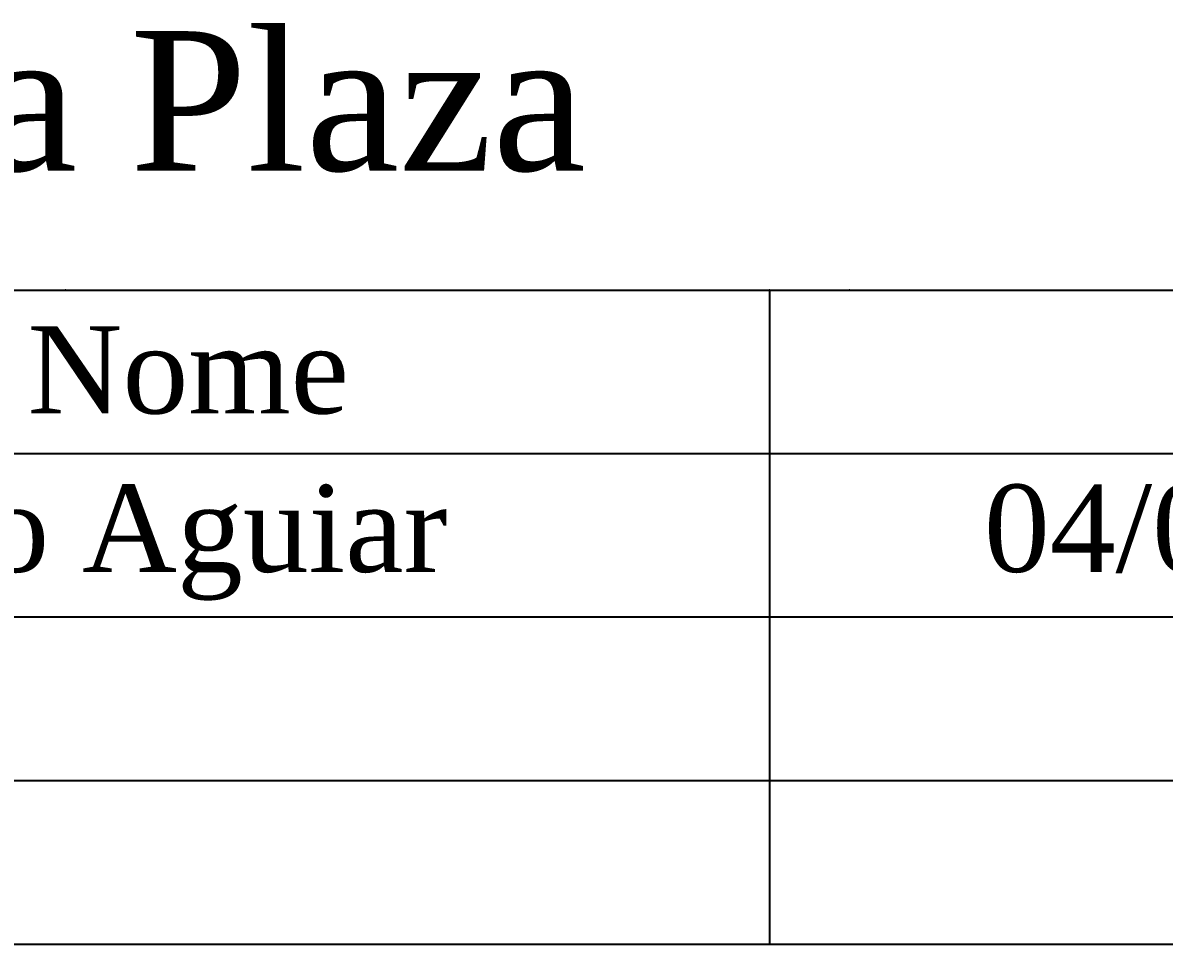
# Model space of a CAD drawing. Extents: x -9638 to -5438, y -3307 to 2633.
# Drawn here: x -8335 to -7680, y -3207 to -2679 of the extents above; entities that cross this region are included whole.
import ezdxf

# ---------------------------------------------------------------- set-up
doc = ezdxf.new("R2010")
doc.units = 0
doc.header["$LTSCALE"] = 45
doc.header["$MEASUREMENT"] = 0
doc.layers.add('FINA', color=7, linetype='CONTINUOUS')
doc.layers.add('RAHMEN07', color=5, linetype='CONTINUOUS')
doc.styles.add('FA', font='TIMES.TTF')

msp = doc.modelspace()

# ---------------------------------------------------------------- linework, layer by layer
at = {"layer": 'FINA'}
for p, q in [((-9282.237, -2832.197), (-5538.237, -2832.197)), ((-7906.104, -2832.197), (-7906.104, -3207.197)), ((-6601.97, -2925.947), (-9282.237, -2925.947)), ((-6601.97, -3019.697), (-9282.237, -3019.697)), ((-6601.97, -3113.447), (-9282.237, -3113.447)), ((-9282.237, -3207.197), (-5538.237, -3207.197))]:
    msp.add_line(p, q, dxfattribs=at)
msp.add_point((-8310.237, -2832.197), dxfattribs=at)
at = {"layer": 'RAHMEN07'}
for p in [(-7906.104, -2832.197), (-7860.237, -2832.197)]:
    msp.add_point(p, dxfattribs=at)

# ---------------------------------------------------------------- texts
at = {"layer": 'FINA', "style": 'FA'}
for s, height, p in [('Banheira Plaza', 80, (-8739.554, -2763.561)), ('Nome', 50, (-8332.057, -2902.839)), ('Fabio Aguiar', 50, (-8491.663, -2993.691)), ('04/05/00', 50, (-7783.098, -2993.691))]:
    msp.add_text(s, height=height, dxfattribs=at).set_placement(p)

doc.saveas('drawing.dxf')
